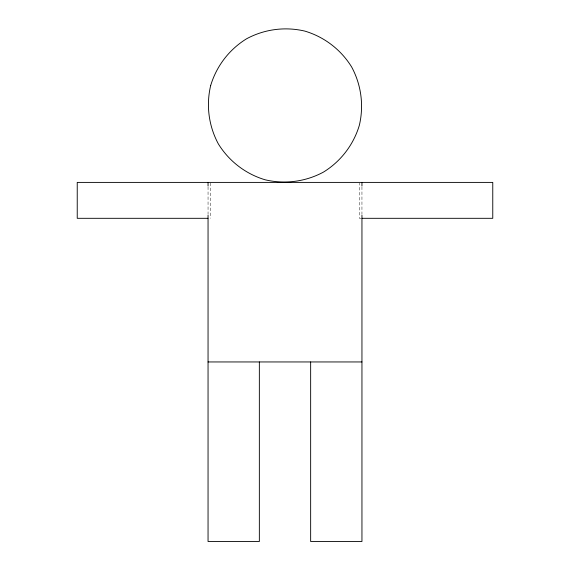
<?xml version="1.0" encoding="UTF-8"?>
<svg xmlns="http://www.w3.org/2000/svg" width="570" height="570" viewBox="0 0 570 570"><rect width="100%" height="100%" fill="white"/><g stroke="black" fill="none" stroke-linecap="round" stroke-linejoin="round"><path stroke-width="0.43" stroke-dasharray="2.85 2.14" d="M361.166 218.31L359.385 218.31L359.385 183.013M361.95 186.846L361.95 214.398M210.615 183.013L210.615 218.31M208.05 186.846L208.05 214.398"/><path stroke-width="0.85" d="M207.95 218.31L77.235 218.31L77.235 182.4L492.765 182.4L492.765 218.31L362.05 218.31M208.05 361.95L361.95 361.95M361.95 182.4L361.95 185.955M361.95 215.289L361.95 541.5L310.65 541.5L310.65 361.95M259.35 361.95L259.35 541.5L208.05 541.5L208.05 215.289M208.05 182.4L208.05 185.955M210.672 85.536C205.984 105.293 208.72 126.048 218.36 143.925C229.019 161.21 245.627 173.957 265.086 179.778C284.843 184.466 305.598 181.73 323.475 172.09C340.76 161.431 353.507 144.823 359.328 125.364C364.016 105.607 361.28 84.852 351.64 66.975C340.981 49.69 324.373 36.943 304.914 31.122C285.157 26.434 264.402 29.17 246.525 38.81C229.24 49.469 216.493 66.077 210.672 85.536"/></g></svg>
